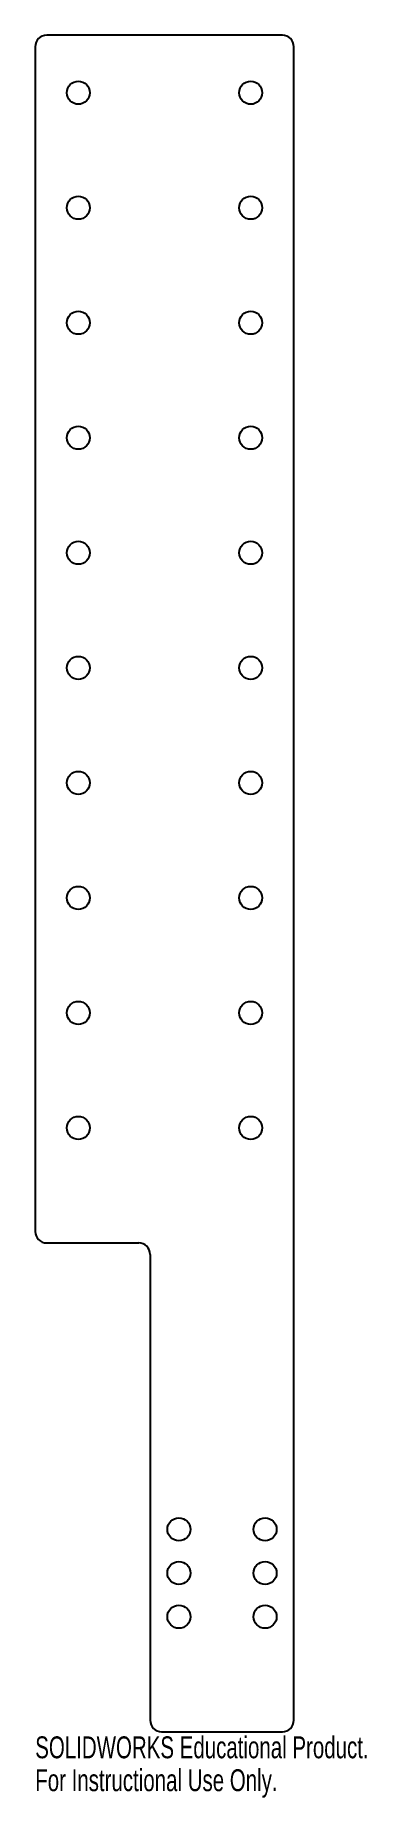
# Model space of a CAD drawing. Header units: inches. Extents: x -2.3 to 0.5, y -0.8 to 14.5.
import ezdxf

# ---------------------------------------------------------------- set-up
doc = ezdxf.new("R2010")
doc.units = ezdxf.units.IN
doc.header["$MEASUREMENT"] = 0
doc.styles.add('SLDTEXTSTYLE0', font='TXT', dxfattribs={"width": 0.7})

msp = doc.modelspace()

# ---------------------------------------------------------------- linework, layer by layer
at = {"color": 7, "linetype": 'Continuous', "lineweight": 25}
for p, q in [((-0.196, 14.486), (-2.246, 14.486)), ((-2.346, 14.386), (-2.346, 4.086)), ((-0.096, -0.164), (-0.096, 14.386)), ((-2.246, 3.986), (-1.446, 3.986)), ((-1.346, 3.886), (-1.346, -0.164)), ((-1.246, -0.264), (-0.196, -0.264))]:
    msp.add_line(p, q, dxfattribs=at)
for centre in [(-1.971, 13.986), (-0.471, 13.986), (-1.971, 12.986), (-0.471, 12.986), (-1.971, 11.986), (-0.471, 11.986), (-1.971, 10.986), (-0.471, 10.986), (-1.971, 9.986), (-0.471, 9.986), (-1.971, 8.986), (-0.471, 8.986), (-1.971, 7.986), (-0.471, 7.986), (-1.971, 6.986), (-0.471, 6.986), (-1.971, 5.986), (-0.471, 5.986), (-1.971, 4.986), (-0.471, 4.986), (-1.096, 1.496), (-0.346, 1.496), (-1.096, 1.116), (-0.346, 1.116), (-1.096, 0.736), (-0.346, 0.736)]:
    msp.add_circle(centre, 0.1, dxfattribs=at)
for centre, start, end in [((-2.246, 14.386), 90, 180), ((-0.196, 14.386), 360, 90), ((-2.246, 4.086), 180, 270), ((-1.446, 3.886), 0, 90), ((-1.246, -0.164), 180, 270), ((-0.196, -0.164), 270, 0)]:
    msp.add_arc(centre, 0.1, start, end, dxfattribs=at)

# ---------------------------------------------------------------- texts
at = {"color": 7, "linetype": 'Continuous', "char_height": 0.1903, "attachment_point": 1, "style": 'SLDTEXTSTYLE0'}
for s, insert in [('SOLIDWORKS Educational Product.', (-2.346, -0.304)), ('For Instructional Use Only.', (-2.346, -0.59))]:
    msp.add_mtext(s, dxfattribs=dict(at, insert=insert))

doc.saveas('drawing.dxf')
